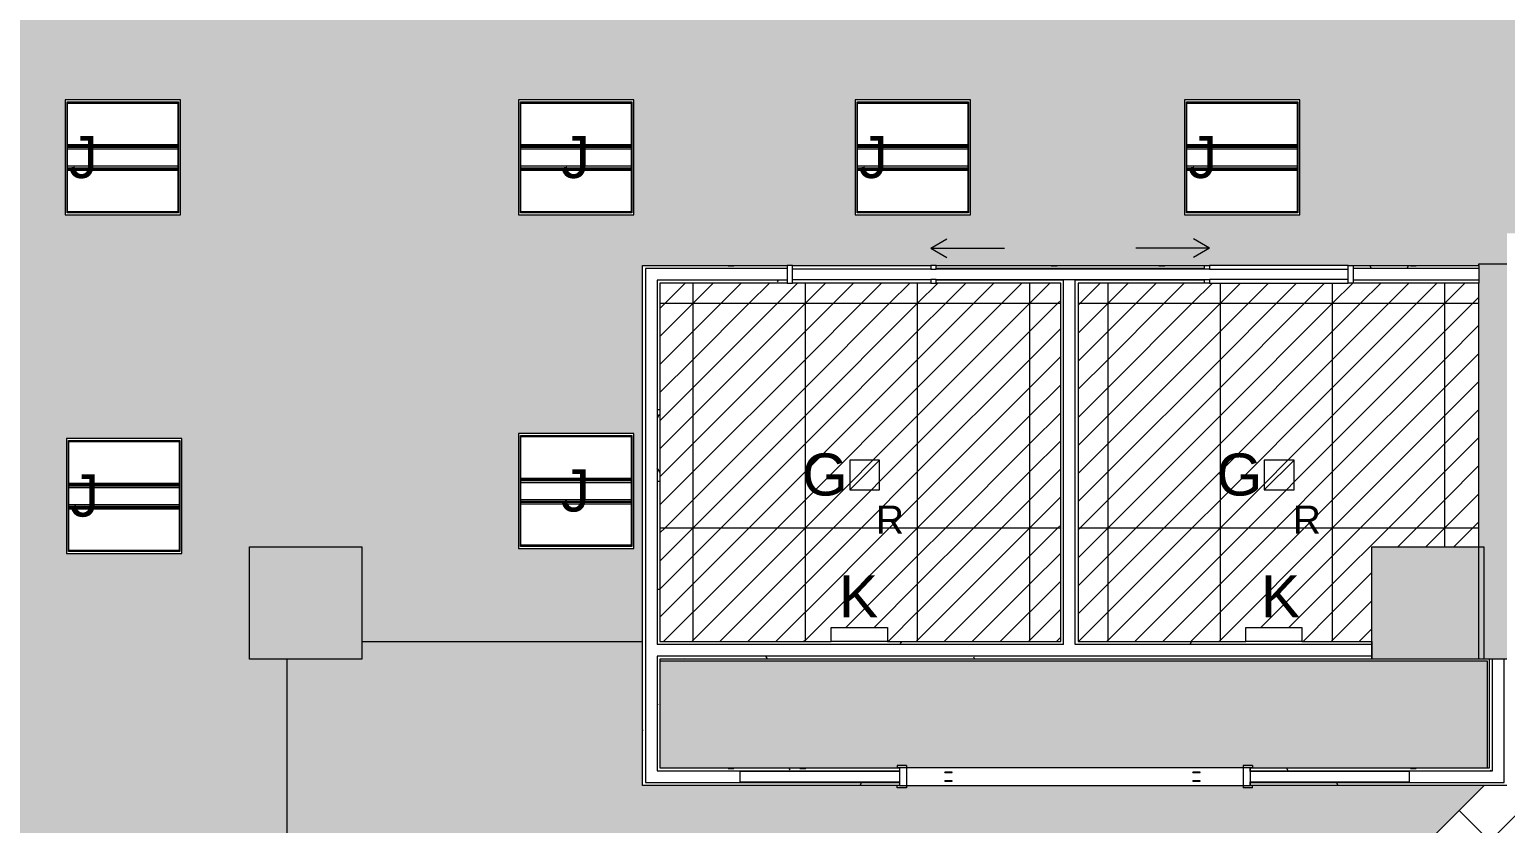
# Model space of a CAD drawing. Header units: inches. Extents: x 1180 to 3050, y -149 to 1363.
# Drawn here: x 1394.3 to 1710, y 556.6 to 726.3 of the extents above; entities that cross this region are included whole.
import ezdxf

# ---------------------------------------------------------------- set-up
doc = ezdxf.new("R2010")
doc.units = ezdxf.units.IN
doc.header["$MEASUREMENT"] = 0
for name, color, linetype, lineweight in [('A-CLNG', 13, 'Continuous', 13), ('A-CLNG-PATT', 13, 'Continuous', 13), ('A-COLS', 52, 'Continuous', 13), ('A-DOOR', 31, 'Continuous', 13), ('A-DOOR-FRAM', 31, 'Continuous', 20), ('A-WALL', 113, 'Continuous', 13), ('A-WALL-PATT', 111, 'Continuous', 13), ('E-LITE-EQPM', 33, 'Continuous', 13), ('E-LITE-EQPM-IDEN', 33, 'Continuous', 9), ('G-ANNO-TEXT', 231, 'Continuous', 9), ('I-WALL', 2, 'Continuous', 13)]:
    doc.layers.add(name, color=color, linetype=linetype, lineweight=lineweight)
doc.styles.add('Arial', font='arial.ttf', dxfattribs={"height": 9})
doc.styles.add('Swis721 Lt BT', font='swissl.ttf', dxfattribs={"height": 6})
pattern_1 = [(0, (0, 0), (30.72, 7.68), [1.267, -21.773, 1.267, -21.773, -122.88]), (0, (0, 0), (30.72, 7.68), [-46.08, 1.267, -44.813, 1.267, -21.773, -53.76]), (0, (0, 0), (30.72, 7.68), [-115.2, 1.267, -14.093, 1.267, -37.133]), (120, (11.52, 3.84), (-22.011075, 22.7643), [1.267, -21.773, 1.267, -21.773, -122.88]), (120, (11.52, 3.84), (-22.011075, 22.7643), [-46.08, 1.267, -44.813, 1.267, -21.773, -53.76]), (120, (11.52, 3.84), (-22.011075, 22.7643), [-115.2, 1.267, -14.093, 1.267, -37.133]), (240, (15.36, 19.2), (-8.708925, -30.4443), [1.267, -21.773, 1.267, -21.773, -122.88]), (240, (15.36, 19.2), (-8.708925, -30.4443), [-46.08, 1.267, -44.813, 1.267, -21.773, -53.76]), (240, (15.36, 19.2), (-8.708925, -30.4443), [-115.2, 1.267, -14.093, 1.267, -37.133])]

# ---------------------------------------------------------------- blocks, each defined once
blk = doc.blocks.new('Column Set - Column Set-6509051-FIRST FLOOR')
at = {"layer": 'A-COLS', "lineweight": 9}
h = blk.add_hatch(color=7, dxfattribs=at)
h.paths.add_polyline_path([(3038.48, -123.25), (3038.48, -107.25), (3019.98, -107.25), (3019.98, -123.25), (3027.79, -123.25)], flags=0)
h.paths.add_polyline_path([(2666.36, -123.25), (2666.36, -107.25), (2655.17, -107.25), (2655.17, -123.25)], flags=0)
h.paths.add_polyline_path([(2642.36, -123.25), (2651.67, -123.25), (2651.67, -107.25), (2642.36, -107.25), (2642.36, -116.33)], flags=0)
h.paths.add_polyline_path([(2411.67, -123.25), (2411.67, -107.25), (2402.36, -107.25), (2402.36, -123.25)], flags=0)
h.paths.add_polyline_path([(2415.17, -123.25), (2426.36, -123.25), (2426.36, -107.25), (2415.17, -107.25), (2415.17, -116.33)], flags=0)
h.paths.add_polyline_path([(2175.17, -123.25), (2186.36, -123.25), (2186.36, -107.25), (2175.17, -107.25), (2175.17, -116.33)], flags=0)
h.paths.add_polyline_path([(2171.67, -123.25), (2171.67, -107.25), (2162.36, -107.25), (2162.36, -123.25)], flags=0)
h.paths.add_polyline_path([(1931.67, -123.25), (1931.67, -107.25), (1922.3, -107.25), (1922.3, -123.25)], flags=0)
h.paths.add_polyline_path([(1935.17, -123.25), (1946.3, -123.25), (1946.3, -107.25), (1935.17, -107.25), (1935.17, -116.33)], flags=0)
h.paths.add_polyline_path([(1586.3, -123.25), (1586.3, -107.25), (1562.3, -107.25), (1562.3, -123.25), (1567.23, -123.25)], flags=0)
h.paths.add_polyline_path([(1571.47, 54.24), (1582.78, 65.55), (1565.81, 82.52), (1554.5, 71.21), (1567.75, 57.96)], flags=0)
h.paths.add_polyline_path([(2642.36, 111.75), (2666.36, 111.75), (2666.36, 123.75), (2642.36, 123.75), (2642.36, 121.3)], flags=0)
h.paths.add_polyline_path([(3031.5, 111.75), (3038.48, 111.75), (3038.48, 135.75), (3019.98, 135.75), (3019.98, 111.75), (3023.36, 111.75)], flags=0)
h.paths.add_polyline_path([(2893.67, 111.75), (2906.36, 111.75), (2906.36, 135.75), (2882.36, 135.75), (2882.36, 111.75), (2891.67, 111.75)], flags=0)
h.paths.add_polyline_path([(1922.3, 111.75), (1946.3, 111.75), (1946.3, 135.75), (1922.3, 135.75), (1922.3, 121.3)], flags=0)
h.paths.add_polyline_path([(2170.07, 111.75), (2186.36, 111.75), (2186.36, 135.75), (2162.36, 135.75), (2162.36, 111.75)], flags=0)
h.paths.add_polyline_path([(2420.87, 111.75), (2426.36, 111.75), (2426.36, 135.75), (2402.36, 135.75), (2402.36, 111.75)], flags=0)
h.paths.add_polyline_path([(1705.4, 111.75), (1705.4, 135.75), (1681.4, 135.75), (1681.4, 111.75), (1686.23, 111.75)], flags=0)
h.paths.add_polyline_path([(1401.76, 223.95), (1413.08, 235.26), (1396.11, 252.23), (1384.79, 240.92), (1398.32, 227.38)], flags=0)
h.paths.add_polyline_path([(1206.4, 231.75), (1222.4, 231.75), (1222.4, 255.75), (1206.4, 255.75), (1206.4, 237.75)], flags=0)
h.paths.add_polyline_path([(3023.36, 351.75), (3038.48, 351.75), (3038.48, 375.75), (3019.98, 375.75), (3019.98, 351.75)], flags=0)
h.paths.add_polyline_path([(2882.36, 351.75), (2906.36, 351.75), (2906.36, 375.75), (2882.36, 375.75), (2882.36, 358.94)], flags=0)
h.paths.add_polyline_path([(2402.36, 351.75), (2426.36, 351.75), (2426.36, 375.75), (2402.36, 375.75), (2402.36, 358.94)], flags=0)
h.paths.add_polyline_path([(1941.74, 351.75), (1946.3, 351.75), (1946.3, 373.75), (1922.3, 373.75), (1922.3, 351.75)], flags=0)
h.paths.add_polyline_path([(2169.13, 351.75), (2186.36, 351.75), (2186.36, 373.75), (2162.36, 373.75), (2162.36, 351.75), (2162.63, 351.75)], flags=0)
h.paths.add_polyline_path([(1441.4, 351.75), (1465.4, 351.75), (1465.4, 375.75), (1441.4, 375.75), (1441.4, 358.94)], flags=0)
h.paths.add_polyline_path([(2666.36, 364), (2666.36, 375.75), (2642.36, 375.75), (2642.36, 364), (2662.86, 364)], flags=0)
h.paths.add_polyline_path([(2014.17, 433.88), (2016.66, 439.88), (2008.17, 439.88), (2011.18, 436.87)], flags=0)
h.paths.add_polyline_path([(2016.66, 439.88), (2020.17, 439.88), (2031.14, 450.85), (2024.07, 457.92), (2011.34, 445.19), (2015.59, 440.95)], flags=0)
h.paths.add_polyline_path([(2067.91, 487.62), (2084.88, 504.59), (2077.81, 511.66), (2060.84, 494.69), (2063.67, 491.86)], flags=0)
h.paths.add_polyline_path([(2180.36, 511.88), (2186.36, 511.88), (2186.36, 535.75), (2162.36, 535.75), (2162.36, 512.6), (2163.48, 511.88)], flags=0)
h.paths.add_polyline_path([(1930.03, 518.02), (1947, 534.99), (1939.93, 542.07), (1922.95, 525.09), (1927.2, 520.85)], flags=0)
h.paths.add_polyline_path([(2118.15, 553.34), (2129.47, 564.66), (2120.98, 573.14), (2109.67, 561.83), (2114.53, 556.96)], flags=0)
h.paths.add_polyline_path([(1983.77, 571.76), (2000.74, 588.73), (1993.67, 595.81), (1976.69, 578.83)], flags=0)
h.paths.add_polyline_path([(1856.49, 591.56), (1873.46, 608.53), (1866.39, 615.6), (1849.42, 598.63), (1855.96, 592.09)], flags=0)
h.paths.add_polyline_path([(3036.81, 591.75), (3038.48, 591.75), (3038.48, 615.75), (3019.98, 615.75), (3019.98, 591.75), (3035.52, 591.75)], flags=0)
h.paths.add_polyline_path([(2882.36, 591.75), (2906.36, 591.75), (2906.36, 615.75), (2882.36, 615.75), (2882.36, 596.57)], flags=0)
h.paths.add_polyline_path([(2666.36, 591.75), (2666.36, 615.75), (2642.36, 615.75), (2642.36, 591.75)], flags=0)
h.paths.add_polyline_path([(2402.36, 591.75), (2426.36, 591.75), (2426.36, 615.75), (2402.36, 615.75), (2402.36, 596.57)], flags=0)
h.paths.add_polyline_path([(1705.35, 591.75), (1705.35, 615.75), (1681.4, 615.75), (1681.4, 591.75), (1697.88, 591.75)], flags=0)
h.paths.add_polyline_path([(1441.4, 591.75), (1465.4, 591.75), (1465.4, 615.75), (1441.4, 615.75), (1441.4, 595.5)], flags=0)
h.paths.add_polyline_path([(1206.4, 591.75), (1222.4, 591.75), (1222.4, 615.75), (1206.4, 615.75), (1206.4, 596.57)], flags=0)
h.paths.add_polyline_path([(1910.23, 645.3), (1927.2, 662.27), (1920.13, 669.34), (1903.16, 652.37)], flags=0)
h.paths.add_polyline_path([(1783.65, 664.39), (1800.63, 681.37), (1793.55, 688.44), (1776.58, 671.47), (1777.33, 670.72)], flags=0)
h.paths.add_polyline_path([(2056.6, 665.81), (2065.08, 674.29), (2048.11, 691.26), (2039.63, 682.78), (2046.63, 675.78)], flags=0)
h.paths.add_polyline_path([(1837.39, 718.13), (1854.37, 735.11), (1847.29, 742.18), (1830.32, 725.21), (1834.57, 720.96)], flags=0)
h.paths.add_polyline_path([(1990.13, 732.28), (1998.62, 740.76), (1981.64, 757.73), (1973.16, 749.25), (1981.64, 740.76)], flags=0)
h.paths.add_polyline_path([(2178.36, 743.75), (2180.44, 743.75), (2183.07, 761.75), (2160.36, 761.75), (2160.36, 744.08), (2163.86, 743.75), (2164.63, 743.75)], flags=0)
h.paths.add_polyline_path([(2183.36, 743.75), (2184.36, 743.75), (2184.36, 761.75), (2183.36, 761.75), (2183.36, 749.75)], flags=0)
h.paths.add_polyline_path([(1682.58, 831.75), (1705.4, 831.75), (1705.4, 855.75), (1681.4, 855.75), (1681.4, 831.75)], flags=0)
h.paths.add_polyline_path([(1206.4, 831.75), (1222.4, 831.75), (1222.4, 855.75), (1206.4, 855.75), (1206.4, 834.2)], flags=0)
h.paths.add_polyline_path([(1465.4, 831.75), (1465.4, 855.75), (1441.4, 855.75), (1441.4, 831.75), (1451.4, 831.75)], flags=0)
h.paths.add_polyline_path([(3019.98, 853.75), (3038.48, 853.75), (3038.48, 871.75), (3043.98, 874.5), (3043.98, 877.75), (3019.98, 877.75), (3019.98, 855.06)], flags=0)
h.paths.add_polyline_path([(2906.36, 853.75), (2906.36, 877.75), (2882.36, 877.75), (2882.36, 853.75), (2891.61, 853.75)], flags=0)
h.paths.add_polyline_path([(2650.11, 853.75), (2666.36, 853.75), (2666.36, 877.75), (2642.36, 877.75), (2642.36, 853.75)], flags=0)
h.paths.add_polyline_path([(2426.36, 853.75), (2426.36, 877.75), (2402.36, 877.75), (2402.36, 853.75), (2417.18, 853.75)], flags=0)
h.paths.add_polyline_path([(2165.09, 859.75), (2184.36, 859.75), (2184.36, 877.75), (2160.36, 877.75), (2160.36, 859.75)], flags=0)
h.paths.add_polyline_path([(1928.9, 871.75), (1946.9, 871.75), (1946.9, 895.75), (1928.9, 895.75), (1928.9, 877.75)], flags=0)
h.paths.add_polyline_path([(1938.9, 1071.75), (1946.9, 1071.75), (1946.9, 1095.75), (1922.9, 1095.75), (1922.9, 1071.75), (1938.88, 1071.75)], flags=0)
h.paths.add_polyline_path([(1702.27, 1071.75), (1705.4, 1071.75), (1705.4, 1095.75), (1681.4, 1095.75), (1681.4, 1071.75), (1702.22, 1071.75)], flags=0)
h.paths.add_polyline_path([(1441.4, 1071.75), (1465.4, 1071.75), (1465.4, 1095.75), (1441.4, 1095.75), (1441.4, 1071.84)], flags=0)
h.paths.add_polyline_path([(1206.4, 1071.75), (1222.4, 1071.75), (1222.4, 1095.75), (1206.4, 1095.75), (1206.4, 1071.84)], flags=0)
h.paths.add_polyline_path([(1946.9, 1191.75), (1946.9, 1215.75), (1922.9, 1215.75), (1922.9, 1191.75)], flags=0)
h.paths.add_polyline_path([(1922.9, 1338.25), (1946.9, 1338.25), (1946.9, 1356.25), (1940.4, 1356.25), (1938.9, 1354.75), (1922.9, 1354.75)], flags=0)
h.paths.add_polyline_path([(1799.9, 1338.25), (1823.9, 1338.25), (1823.9, 1354.75), (1799.9, 1354.75)], flags=0)
h.paths.add_polyline_path([(1681.4, 1338.25), (1705.4, 1338.25), (1705.4, 1354.75), (1681.4, 1354.75)], flags=0)
h.paths.add_polyline_path([(1581.6, 1338.25), (1586.9, 1338.25), (1586.9, 1354.75), (1562.9, 1354.75), (1562.9, 1338.25), (1579.42, 1338.25)], flags=0)
h.paths.add_polyline_path([(1212.04, 1338.25), (1222.4, 1338.25), (1222.4, 1354.75), (1185.4, 1354.75), (1185.4, 1338.25), (1208.06, 1338.25)], flags=0)
h.paths.add_polyline_path([(1465.4, 1338.25), (1465.4, 1354.75), (1441.4, 1354.75), (1441.4, 1338.25)], flags=0)
h.paths.add_polyline_path([(1343.9, 1338.25), (1343.9, 1354.75), (1319.9, 1354.75), (1319.9, 1338.25)], flags=0)
at = {"layer": 'A-COLS', "color": 8, "lineweight": 20}
for p, q in [((1441.4, 615.75), (1465.4, 615.75)), ((1441.4, 591.75), (1441.4, 615.75)), ((1465.4, 615.75), (1465.4, 591.75)), ((1681.4, 615.75), (1705.35, 615.75)), ((1681.4, 591.75), (1681.4, 615.75)), ((1705.35, 615.75), (1705.35, 591.75)), ((1465.4, 591.75), (1441.4, 591.75)), ((1705.35, 591.75), (1681.4, 591.75))]:
    blk.add_line(p, q, dxfattribs=at)
blk = doc.blocks.new('Door - Pocket Single - Full-Lite 3-6916619-FIRST FLOOR')
at = {"layer": 'A-DOOR', "lineweight": 9}
for p, q in [((18.81, 5.7), (22.22, 7.67)), ((18.81, 5.7), (22.22, 3.73)), ((18.81, 5.7), (34.55, 5.7)), ((-10.82, 1.96), (-11.94, 1.96)), ((-10.82, 1.96), (18.81, 1.96)), ((-10.82, -1.79), (-10.82, 1.96)), ((18.81, 1.17), (-10.82, 1.17)), ((18.81, 1.96), (18.81, 1.17)), ((19.93, 1.96), (18.81, 1.96)), ((18.81, 1.17), (19.93, 1.17)), ((-11.94, -1.79), (-10.82, -1.79)), ((-10.82, -0.99), (18.81, -0.99)), ((18.81, -1.79), (-10.82, -1.79)), ((19.93, -0.99), (18.81, -0.99)), ((18.81, -0.99), (18.81, -1.79)), ((18.81, -1.79), (19.93, -1.79))]:
    blk.add_line(p, q, dxfattribs=at)
blk = doc.blocks.new('Door - Pocket Single - Full-Lite 3-6917363-FIRST FLOOR')
at = {"layer": 'A-DOOR', "lineweight": 9}
for p, q in [((-11.94, 1.79), (-10.82, 1.79)), ((18.81, 1.79), (-10.82, 1.79)), ((-10.82, 1.79), (-10.82, -1.96)), ((-10.82, 0.99), (18.81, 0.99)), ((18.81, 0.99), (18.81, 1.79)), ((18.81, 1.79), (19.93, 1.79)), ((19.93, 0.99), (18.81, 0.99)), ((-10.82, -1.96), (-11.94, -1.96)), ((18.81, -1.17), (-10.82, -1.17)), ((-10.82, -1.96), (18.81, -1.96)), ((18.81, -1.96), (18.81, -1.17)), ((18.81, -1.17), (19.93, -1.17)), ((19.93, -1.96), (18.81, -1.96)), ((18.81, -5.7), (22.22, -3.73)), ((18.81, -5.7), (22.22, -7.67)), ((18.81, -5.7), (34.55, -5.7))]:
    blk.add_line(p, q, dxfattribs=at)
blk = doc.blocks.new('Double Flush Pocket - Int-PP-F-WDMF-72_ x 84-6822532-FIRST FLOOR')
at = {"layer": 'A-DOOR', "lineweight": 9}
for p, q in [((-25.24, 0.99), (-26.82, 0.99)), ((-26.82, 0.99), (-26.82, 0.88)), ((-26.82, 0.88), (-25.24, 0.88)), ((-25.24, 0.99), (-25.24, 0.88)), ((27.79, 0.99), (26.21, 0.99)), ((26.21, 0.99), (26.21, 0.88)), ((26.21, 0.88), (27.79, 0.88)), ((27.79, 0.99), (27.79, 0.88)), ((-25.24, -0.88), (-26.82, -0.88)), ((-26.82, -0.88), (-26.82, -0.99)), ((-26.82, -0.99), (-25.24, -0.99)), ((-25.24, -0.88), (-25.24, -0.99)), ((27.79, -0.88), (26.21, -0.88)), ((26.21, -0.88), (26.21, -0.99)), ((26.21, -0.99), (27.79, -0.99)), ((27.79, -0.88), (27.79, -0.99))]:
    blk.add_line(p, q, dxfattribs=at)
at = {"layer": 'A-DOOR-FRAM'}
for p, q in [((-38, 2.38), (-36, 2.38)), ((-38, 2.38), (-38, 1.88)), ((-38, 1.88), (-37.5, 1.88)), ((-37.5, -1.88), (-37.5, 1.88)), ((-36, -2.38), (-36, 2.38)), ((36, -2.38), (36, 2.38)), ((36, 2.38), (38, 2.38)), ((37.5, 1.88), (38, 1.88)), ((37.5, -1.88), (37.5, 1.88)), ((38, 2.38), (38, 1.88)), ((-38, -1.88), (-37.5, -1.88)), ((-38, -2.38), (-38, -1.88)), ((-38, -2.38), (-36, -2.38)), ((36, -2.38), (38, -2.38)), ((37.5, -1.88), (38, -1.88)), ((38, -2.38), (38, -1.88))]:
    blk.add_line(p, q, dxfattribs=at)
blk = doc.blocks.new('L-Recessed-Axis-Plano - 2 X 2-4550865-FIRST FLOOR')
at = {"layer": 'E-LITE-EQPM', "lineweight": 9}
for p, q in [((11.91, 11.87), (-11.91, 11.87)), ((-11.91, 11.87), (-11.91, -11.88)), ((-11.88, -11.56), (-11.88, 11.56)), ((-11.88, 11.56), (11.87, 11.56)), ((11.87, 11.56), (11.87, -11.56)), ((11.91, -11.88), (11.91, 11.87)), ((-11.88, 2.74), (11.87, 2.74)), ((11.87, 2.51), (-11.88, 2.51)), ((-11.88, 2.3), (11.87, 2.3)), ((-11.88, 2.2), (11.87, 2.2)), ((-11.88, 1.83), (11.87, 1.83)), ((-11.88, -1.83), (11.87, -1.83)), ((-11.88, -2.2), (11.87, -2.2)), ((-11.88, -2.3), (11.87, -2.3)), ((-11.88, -2.51), (11.87, -2.51)), ((-11.88, -2.74), (11.87, -2.74)), ((-11.91, -11.88), (11.91, -11.88)), ((11.87, -11.56), (-11.88, -11.56))]:
    blk.add_line(p, q, dxfattribs=at)
blk = doc.blocks.new('L-Recessed Square Downlight - 6_-4552745-FIRST FLOOR')
at = {"layer": 'E-LITE-EQPM', "lineweight": 9}
for p, q in [((-3.1875, -3.1875), (-3.1875, 3.1875)), ((-3.1875, 3.1875), (3.1875, 3.1875)), ((-3.1875, 3.1875), (3.1875, -3.1875)), ((3.1875, 3.1875), (3.1875, -3.1875)), ((3.1875, -3.1875), (-3.1875, -3.1875))]:
    blk.add_line(p, q, dxfattribs=at)
blk = doc.blocks.new('Lighting Fixtures 1 - Lighting Fixtures 1-7241299-FIRST FLOOR')
at = {"layer": 'E-LITE-EQPM', "lineweight": 9}
for p, q in [((1565.78, 598.5), (1577.78, 598.5)), ((1565.78, 595.5), (1565.78, 598.5)), ((1577.78, 598.5), (1577.78, 595.5)), ((1577.78, 595.5), (1565.78, 595.5))]:
    blk.add_line(p, q, dxfattribs=at)
blk = doc.blocks.new('Lighting Fixtures 2 - Lighting Fixtures 1-7241373-FIRST FLOOR')
at = {"layer": 'E-LITE-EQPM', "lineweight": 9}
for p, q in [((1565.78, 598.5), (1577.78, 598.5)), ((1565.78, 595.5), (1565.78, 598.5)), ((1577.78, 598.5), (1577.78, 595.5)), ((1577.78, 595.5), (1565.78, 595.5))]:
    blk.add_line(p, q, dxfattribs=at)

msp = doc.modelspace()

# ---------------------------------------------------------------- hatches: boundary and pattern name
at = {"layer": 'A-CLNG-PATT'}
h = msp.add_hatch(dxfattribs=at)
h.set_pattern_fill('FP1_27', color=256, style=0, pattern_type=2)
h.set_pattern_definition([(90, (1570.27, 807.277), (24, -24), []), (90, (1594.27, 807.277), (24, -24), []), (0, (1570.27, 807.277), (0, -24), []), (0, (1570.27, 831.277), (0, -24), []), (45, (1570.27, 807.277), (0, -24.0006), [33.941, 0, 0, 0]), (45, (1582.27, 807.277), (0, -24.0006), [16.971, -16.971]), (45, (1570.27, 819.277), (0, -24.0006), [16.971, -16.971]), (315, (1570.27, 819.277), (0, -24.0006), [16.971, -16.971]), (315, (1582.27, 831.277), (0, -24.0006), [16.971, -16.971]), (315, (1570.27, 831.277), (0, -24.0006), [33.941, 0, 0, 0])])
h.paths.add_polyline_path([(1387.9, 366.5), (1398.03, 366.5), (1398.03, 367.25), (1437.28, 367.25), (1437.28, 366.5), (1441.4, 366.5), (1441.4, 385.25), (1449.4, 385.25), (1449.4, 591.75), (1441.4, 591.75), (1441.4, 615.75), (1465.4, 615.75), (1465.4, 595.5), (1525.4, 595.5), (1525.4, 675.87), (1704.27, 675.87), (1704.27, 676.25), (1710.27, 676.25), (1710.27, 682.78), (1765.27, 682.78), (1765.27, 927.22), (1764.52, 927.22), (1764.52, 962.9), (1740.04, 938.41), (1739.06, 939.39), (1764.52, 964.84), (1764.52, 966.47), (1765.27, 966.47), (1765.27, 987), (1701.65, 987), (1701.65, 1071.75), (1681.27, 1071.78), (1681.27, 1094.06), (1603.84, 1094.06), (1603.84, 1092.43), (1547.53, 1092.43), (1547.53, 1094.06), (1547.27, 1094.06), (1547.27, 1096.06), (1444.9, 1096.06), (1444.9, 1095.75), (1470.09, 1095.75), (1470.09, 1071.81), (1465.4, 1071.81), (1465.4, 1071.75), (1441.4, 1071.75), (1441.4, 1095.75), (1442.03, 1095.75), (1442.03, 1229.62), (1434.78, 1229.62), (1434.78, 1228.87), (1395.53, 1228.87), (1395.53, 1229.62), (1371.4, 1229.62), (1371.4, 1205.85), (1389.4, 1205.85), (1389.4, 1202.35), (1387.9, 1202.35), (1387.9, 1086.49), (1389.15, 1086.49), (1389.15, 1082.99), (1387.9, 1082.99), (1387.9, 1082.5), (1388.15, 1082.5), (1388.15, 1078.12), (1390.13, 1078.12), (1390.13, 1038.87), (1388.15, 1038.87), (1388.15, 966.5), (1387.9, 966.5), (1387.9, 894.33), (1389.88, 894.33), (1389.88, 855.08), (1387.9, 855.08), (1387.9, 726.34), (1389.4, 726.34), (1389.4, 648.26), (1390.15, 648.26), (1390.15, 609.01), (1389.4, 609.01), (1389.4, 602.88), (1387.9, 602.88), (1387.9, 486.5), (1389.4, 486.5), (1389.4, 483), (1387.9, 483), (1387.9, 366.58)], flags=0)
h.paths.add_polyline_path([(1426.87, 422.21), (1402.24, 422.21), (1402.24, 446.78), (1426.87, 446.78), (1426.87, 438.15)], flags=0)
h.paths.add_polyline_path([(1426.87, 518.46), (1402.24, 518.46), (1402.24, 543.03), (1426.87, 543.03)], flags=0)
h.paths.add_polyline_path([(1402.24, 614.35), (1402.24, 638.91), (1426.87, 638.91), (1426.87, 614.35), (1408.14, 614.35)], flags=0)
h.paths.add_polyline_path([(1498.9, 615.43), (1498.9, 640), (1523.53, 640), (1523.53, 615.43)], flags=0)
h.paths.add_polyline_path([(1570.9, 686.71), (1570.9, 711.28), (1595.53, 711.28), (1595.53, 686.71), (1577.39, 686.71)], flags=0)
h.paths.add_polyline_path([(1641.32, 686.71), (1641.32, 711.28), (1665.95, 711.28), (1665.95, 686.71), (1649.68, 686.71)], flags=0)
h.paths.add_polyline_path([(1505.09, 686.71), (1498.9, 686.71), (1498.9, 711.28), (1523.53, 711.28), (1523.53, 686.71)], flags=0)
h.paths.add_polyline_path([(1402.36, 686.71), (1401.96, 686.71), (1401.96, 711.28), (1426.58, 711.28), (1426.58, 686.71), (1408.69, 686.71)], flags=0)
h.paths.add_polyline_path([(1713.96, 688), (1713.96, 712.56), (1738.58, 712.56), (1738.58, 688), (1721.98, 688)], flags=0)
h.paths.add_polyline_path([(1577.39, 735.58), (1451.4, 735.58), (1451.4, 830.25), (1441.65, 830.25), (1441.65, 831.75), (1441.4, 831.75), (1441.4, 855.75), (1451.4, 855.75), (1451.4, 1023.25), (1619.4, 1023.25), (1619.4, 735.58)], flags=0)
h.paths.add_polyline_path([(1426.58, 782.32), (1402.36, 782.32), (1402.36, 806.89), (1426.99, 806.89), (1426.99, 782.32)], flags=0)
h.paths.add_polyline_path([(1641.96, 783), (1641.96, 807.56), (1666.58, 807.56), (1666.58, 783), (1665.95, 783)], flags=0)
h.paths.add_polyline_path([(1713.96, 783), (1713.96, 807.56), (1738.58, 807.56), (1738.58, 783), (1721.98, 783)], flags=0)
h.paths.add_polyline_path([(1704.27, 830.25), (1677.4, 830.25), (1677.4, 855.75), (1680.9, 855.75), (1680.9, 833.75), (1681.4, 833.75), (1681.4, 855.75), (1705.4, 855.75), (1705.4, 831.75), (1704.27, 831.75)], flags=0)
h.paths.add_polyline_path([(1387.65, 846.07), (1387.7, 846.15), (1387.65, 846.46)], flags=0)
h.paths.add_polyline_path([(1427.27, 878.61), (1402.65, 878.61), (1402.65, 903.17), (1427.27, 903.17)], flags=0)
h.paths.add_polyline_path([(1641.79, 878.61), (1641.79, 903.17), (1666.41, 903.17), (1666.41, 878.61), (1641.96, 878.61)], flags=0)
h.paths.add_polyline_path([(1713.96, 878.61), (1713.57, 878.61), (1713.57, 903.17), (1738.19, 903.17), (1738.19, 878.61), (1721.98, 878.61)], flags=0)
h.paths.add_polyline_path([(1713.57, 950.61), (1713.57, 975.17), (1738.19, 975.17), (1738.19, 950.61), (1721.98, 950.61)], flags=0)
h.paths.add_polyline_path([(1666.41, 974.71), (1641.79, 974.71), (1641.79, 999.28), (1666.41, 999.28), (1666.41, 975.17)], flags=0)
h.paths.add_polyline_path([(1402.65, 975.46), (1402.65, 1000.03), (1427.27, 1000.03), (1427.27, 975.46), (1421.94, 975.46)], flags=0)
h.paths.add_polyline_path([(1577.39, 1047), (1569.34, 1047), (1569.34, 1071.56), (1593.97, 1071.56), (1593.97, 1047)], flags=0)
h.paths.add_polyline_path([(1522.11, 1047), (1497.49, 1047), (1497.49, 1071.56), (1522.11, 1071.56), (1522.11, 1069.4)], flags=0)
h.paths.add_polyline_path([(1666.41, 1047), (1641.79, 1047), (1641.79, 1071.56), (1666.41, 1071.56)], flags=0)
h.paths.add_polyline_path([(1426.87, 1070.7), (1402.24, 1070.7), (1402.24, 1095.27), (1426.87, 1095.27), (1426.87, 1071.56)], flags=0)
h.paths.add_polyline_path([(1465.4, 1074.68), (1467.22, 1074.68), (1467.22, 1092), (1465.4, 1092), (1465.4, 1076.5)], flags=0)
h.paths.add_polyline_path([(1427.27, 1166.69), (1402.65, 1166.69), (1402.65, 1191.25), (1427.27, 1191.25), (1427.27, 1190.65)], flags=0)
h = msp.add_hatch(dxfattribs=at)
h.set_pattern_fill('FP1_29', color=256, style=0, pattern_type=2)
h.set_pattern_definition([(270, (1584.234, 619.808), (-24, -1e-15), []), (270, (1584.234, 571.808), (-24, -1e-15), []), (180, (1584.234, 571.81), (-24, -48), []), (180, (1608.234, 571.81), (-24, -48), []), (225, (1584.234, 601.808), (-24.0006, -2e-15), [33.941, -33.941]), (225, (1584.234, 583.808), (-24.0006, -2e-15), [16.971, -50.912]), (225, (1584.234, 577.808), (-24.0006, -2e-15), [8.485, -59.397]), (225, (1584.234, 589.808), (-24.0006, -2e-15), [25.456, -42.426]), (225, (1584.234, 595.808), (-24.0006, -2e-15), [33.941, -33.941]), (225, (1590.234, 619.808), (-24.0006, -2e-15), [8.485, -59.397]), (225, (1596.234, 619.808), (-24.0006, -2e-15), [16.971, -50.912]), (225, (1602.234, 571.808), (-24.0006, -2e-15), [25.456, -42.426]), (225, (1608.234, 571.808), (-24.0006, -2e-15), [33.941, -33.941]), (225, (1608.234, 613.808), (-24.0006, -2e-15), [33.941, -33.941]), (225, (1608.234, 607.808), (-24.0006, -2e-15), [33.941, -33.941])])
h.paths.add_polyline_path([(1529.15, 595.5), (1565.78, 595.5), (1565.78, 598.5), (1577.78, 598.5), (1577.78, 595.5), (1614.84, 595.5), (1614.84, 672.12), (1529.15, 672.12), (1529.15, 596.57)], flags=0)
h = msp.add_hatch(dxfattribs=at)
h.set_pattern_fill('FP1_30', color=256, style=0, pattern_type=2)
h.set_pattern_definition([(90, (1648.967, 619.808), (24, -1e-15), []), (90, (1648.967, 667.808), (24, -1e-15), []), (0, (1648.967, 667.81), (24, 48), []), (0, (1624.967, 667.81), (24, 48), []), (45, (1648.967, 637.808), (24.0006, 0), [33.941, -33.941]), (45, (1648.967, 655.808), (24.0006, 0), [16.971, -50.912]), (45, (1648.967, 661.808), (24.0006, 0), [8.485, -59.397]), (45, (1648.967, 649.808), (24.0006, 0), [25.456, -42.426]), (45, (1648.967, 643.808), (24.0006, 0), [33.941, -33.941]), (45, (1642.967, 619.808), (24.0006, 0), [8.485, -59.397]), (45, (1636.967, 619.808), (24.0006, 0), [16.971, -50.912]), (45, (1630.967, 667.808), (24.0006, 0), [25.456, -42.426]), (45, (1624.967, 667.808), (24.0006, 0), [33.941, -33.941]), (45, (1624.967, 625.808), (24.0006, 0), [33.941, -33.941]), (45, (1624.967, 631.808), (24.0006, 0), [33.941, -33.941])])
h.paths.add_polyline_path([(1618.59, 595.5), (1654.44, 595.5), (1654.44, 598.5), (1666.44, 598.5), (1666.44, 595.5), (1681.4, 595.5), (1681.4, 615.75), (1704.27, 615.75), (1704.27, 672.12), (1618.59, 672.12), (1618.59, 596.57)], flags=0)
h = msp.add_hatch(dxfattribs=at)
h.set_pattern_fill('FP1_1', color=256, style=0, pattern_type=2)
h.set_pattern_definition(pattern_1)
h.paths.add_polyline_path([(2155.78, 111.75), (2162.36, 111.75), (2162.36, 373.75), (2021.34, 373.75), (2021.34, 348.92), (1984.34, 348.92), (1984.34, 373.75), (1946.3, 373.75), (1946.3, 346.79), (1895.27, 346.79), (1895.27, 355.56), (1676.45, 136.75), (1713.89, 136.75), (1713.89, 111.75), (1922.3, 111.75), (1922.3, 135.75), (1946.3, 135.75), (1946.3, 111.75), (2107.58, 111.75)], flags=0)
h.paths.add_polyline_path([(2011.78, 139.84), (2010.38, 140.02), (2009.08, 140.56), (2007.96, 141.42), (2007.1, 142.54), (2006.56, 143.85), (2006.37, 145.25), (2006.56, 146.64), (2007.1, 147.95), (2007.96, 149.07), (2009.08, 149.93), (2010.38, 150.47), (2011.78, 150.65), (2013.18, 150.47), (2014.48, 149.93), (2015.6, 149.07), (2016.46, 147.95), (2017, 146.64), (2017.19, 145.25), (2017, 143.85), (2016.46, 142.54), (2015.6, 141.42), (2014.48, 140.56), (2013.18, 140.02)], flags=0)
h.paths.add_polyline_path([(1771.55, 141.17), (1770.15, 141.35), (1768.84, 141.89), (1767.72, 142.75), (1766.86, 143.87), (1766.32, 145.18), (1766.14, 146.58), (1766.32, 147.97), (1766.86, 149.28), (1767.72, 150.4), (1768.84, 151.26), (1770.18, 151.8), (1771.55, 151.98), (1772.95, 151.8), (1774.25, 151.26), (1775.37, 150.4), (1776.23, 149.28), (1776.77, 147.97), (1776.95, 146.58), (1776.77, 145.18), (1776.23, 143.87), (1775.37, 142.75), (1774.25, 141.89), (1772.95, 141.35)], flags=0)
h.paths.add_polyline_path([(1849.55, 141.17), (1848.15, 141.35), (1846.84, 141.89), (1845.72, 142.75), (1844.86, 143.87), (1844.32, 145.18), (1844.14, 146.58), (1844.32, 147.97), (1844.86, 149.28), (1845.72, 150.4), (1846.84, 151.26), (1848.15, 151.8), (1849.55, 151.98), (1850.95, 151.8), (1852.25, 151.26), (1853.37, 150.4), (1854.23, 149.28), (1854.77, 147.97), (1854.95, 146.58), (1854.77, 145.18), (1854.23, 143.87), (1853.37, 142.75), (1852.25, 141.89), (1850.95, 141.35)], flags=0)
h.paths.add_polyline_path([(2095.78, 141.17), (2094.38, 141.35), (2093.08, 141.89), (2091.96, 142.75), (2091.1, 143.87), (2090.56, 145.18), (2090.37, 146.58), (2090.56, 147.97), (2091.1, 149.28), (2091.96, 150.4), (2093.08, 151.26), (2094.38, 151.8), (2095.78, 151.98), (2097.18, 151.8), (2098.48, 151.26), (2099.6, 150.4), (2100.46, 149.28), (2101, 147.97), (2101.19, 146.58), (2101, 145.18), (2100.46, 143.87), (2099.6, 142.75), (2098.48, 141.89), (2097.18, 141.35)], flags=0)
h.paths.add_polyline_path([(1849.06, 201.28), (1849.06, 273.17), (1830.46, 273.17), (1830.46, 274.92), (1849.06, 274.92), (1849.06, 298.28), (1850.81, 298.28), (1850.81, 274.92), (1903.27, 274.92), (1903.27, 298.28), (1905.02, 298.28), (1905.02, 274.92), (1927.46, 274.92), (1927.46, 273.17), (1905.02, 273.17), (1905.02, 224.48), (1966.55, 224.48), (1966.55, 259.36), (1941.84, 259.36), (1941.84, 261.11), (1966.55, 261.11), (1966.55, 298.28), (1968.3, 298.28), (1968.3, 261.11), (2015.05, 261.11), (2015.05, 298.28), (2016.8, 298.28), (2016.8, 261.11), (2038.84, 261.11), (2038.84, 259.36), (2016.8, 259.36), (2016.8, 224.48), (2074.33, 224.48), (2074.33, 273.17), (2053.88, 273.17), (2053.88, 274.92), (2074.33, 274.92), (2074.33, 298.28), (2076.08, 298.28), (2076.08, 274.92), (2130.54, 274.92), (2130.54, 298.28), (2132.29, 298.28), (2132.29, 274.92), (2150.88, 274.92), (2150.88, 273.17), (2132.29, 273.17), (2132.29, 201.28), (2130.54, 201.28), (2130.54, 273.17), (2076.08, 273.17), (2076.08, 224.48), (2098.93, 224.48), (2098.93, 222.73), (2076.08, 222.73), (2076.08, 201.28), (2074.33, 201.28), (2074.33, 222.73), (2016.8, 222.73), (2016.8, 201.28), (2015.05, 201.28), (2015.05, 222.73), (2001.93, 222.73), (2001.93, 224.48), (2015.05, 224.48), (2015.05, 259.36), (1968.3, 259.36), (1968.3, 224.48), (1981.41, 224.48), (1981.41, 222.73), (1968.3, 222.73), (1968.3, 201.28), (1966.55, 201.28), (1966.55, 222.73), (1905.02, 222.73), (1905.02, 201.28), (1903.27, 201.28), (1903.27, 222.73), (1884.41, 222.73), (1884.41, 224.48), (1903.27, 224.48), (1903.27, 273.17), (1850.81, 273.17), (1850.81, 201.28)], flags=0)
h.paths.add_polyline_path([(2095.78, 314.89), (2094.38, 315.07), (2093.08, 315.61), (2091.96, 316.47), (2091.1, 317.59), (2090.56, 318.89), (2090.37, 320.29), (2090.56, 321.69), (2091.1, 323), (2091.96, 324.12), (2093.08, 324.98), (2094.38, 325.52), (2095.78, 325.7), (2097.18, 325.52), (2098.48, 324.98), (2099.6, 324.12), (2100.46, 323), (2101, 321.69), (2101.19, 320.29), (2101, 318.89), (2100.46, 317.59), (2099.6, 316.47), (2098.48, 315.61), (2097.18, 315.07)], flags=0)
h.paths.add_polyline_path([(1933.78, 314.89), (1932.38, 315.07), (1931.08, 315.61), (1929.96, 316.47), (1929.1, 317.59), (1928.56, 318.89), (1928.37, 320.29), (1928.56, 321.69), (1929.1, 323), (1929.96, 324.12), (1931.08, 324.98), (1932.38, 325.52), (1933.78, 325.7), (1935.18, 325.52), (1936.48, 324.98), (1937.6, 324.12), (1938.46, 323), (1939, 321.69), (1939.19, 320.29), (1939, 318.89), (1938.46, 317.59), (1937.6, 316.47), (1936.48, 315.61), (1935.18, 315.07)], flags=0)
h.paths.add_polyline_path([(2011.78, 316.22), (2010.38, 316.4), (2009.08, 316.94), (2007.96, 317.8), (2007.1, 318.92), (2006.56, 320.22), (2006.37, 321.62), (2006.56, 323.02), (2007.1, 324.33), (2007.96, 325.45), (2009.08, 326.31), (2010.38, 326.85), (2011.78, 327.03), (2013.18, 326.85), (2014.48, 326.31), (2015.6, 325.45), (2016.46, 324.33), (2017, 323.02), (2017.19, 321.62), (2017, 320.22), (2016.46, 318.92), (2015.6, 317.8), (2014.48, 316.94), (2013.18, 316.4)], flags=0)
h.paths.add_polyline_path([(1465.4, 324.74), (1705.4, 564.75), (1525.4, 564.75), (1525.4, 595.5), (1465.4, 595.5), (1465.4, 591.75), (1449.4, 591.75), (1449.4, 385.25), (1485.4, 385.25), (1485.4, 381.5), (1465.4, 381.5), (1465.4, 325.25)], flags=0)
h.paths.add_polyline_path([(1468.93, 426.25), (1467.69, 427.49), (1511.25, 471.37), (1493.72, 488.77), (1480.62, 475.57), (1479.38, 476.8), (1492.48, 490), (1475.9, 506.46), (1477.14, 507.7), (1493.72, 491.24), (1530.68, 528.47), (1514.1, 544.93), (1515.33, 546.17), (1531.91, 529.71), (1547.72, 545.64), (1548.96, 544.41), (1533.15, 528.48), (1572, 489.92), (1617.72, 535.98), (1618.96, 534.75), (1573.24, 488.68), (1584.17, 477.84), (1582.94, 476.59), (1572.01, 487.44), (1550.63, 465.9), (1549.39, 467.14), (1570.77, 488.68), (1531.92, 527.24), (1494.96, 490.01), (1512.48, 472.61), (1536.03, 496.33), (1537.27, 495.1), (1513.72, 471.38), (1545.98, 439.36), (1544.74, 438.12), (1512.49, 470.14), (1480.74, 438.15)], flags=0)
h.paths.add_polyline_path([(1684.32, 568.5), (1706.03, 568.5), (1706.03, 591.37), (1529.15, 591.35), (1529.19, 568.5), (1673.78, 568.5)], flags=0)
h = msp.add_hatch(dxfattribs=at)
h.set_pattern_fill('FP1_9', color=256, style=0, pattern_type=2)
h.set_pattern_definition([(45, (0, 0), (-8.01223, 8.01223), []), (135, (0, 0), (-8.01223, -8.01223), [])])
h.paths.add_polyline_path([(1598, 58.3), (1895.27, 355.56), (1895.27, 379.75), (1853.41, 421.61), (1853.23, 421.43), (1779.34, 495.32), (1779.52, 495.5), (1710.27, 564.75), (1705.4, 564.75), (1398.49, 257.81), (1597.93, 58.37)], flags=0)
h.paths.add_polyline_path([(1556.42, 124.62), (1469.01, 212.03), (1749.03, 492.05), (1836.44, 404.64), (1577.39, 145.58)], flags=0)
at = {"layer": 'A-WALL-PATT', "lineweight": 9}
h = msp.add_hatch(dxfattribs=at)
h.set_pattern_fill('FP1_1', color=256, style=0, pattern_type=2)
h.set_pattern_definition(pattern_1)
h.paths.add_polyline_path([(1677.43, 675.25), (1704.27, 675.25), (1704.27, 675.87), (1677.43, 675.87), (1677.43, 675.78)], flags=0)
h.paths.add_polyline_path([(1618.59, 675.25), (1645.55, 675.25), (1645.55, 675.87), (1588.22, 675.87), (1588.22, 675.25), (1617.96, 675.25)], flags=0)
h.paths.add_polyline_path([(1556.34, 675.25), (1556.34, 675.87), (1526.03, 675.87), (1526.03, 675.25), (1529.19, 675.25)], flags=0)
msp.add_hatch(color=7, dxfattribs=at).paths.add_polyline_path([(1707.15, 591.75), (1710.27, 591.75), (1710.27, 676.25), (1704.27, 676.25), (1704.27, 615.75), (1705.35, 615.75), (1705.35, 591.75), (1706.52, 591.75)], flags=0)
h = msp.add_hatch(dxfattribs=at)
h.set_pattern_fill('FP1_1', color=256, style=0, pattern_type=2)
h.set_pattern_definition(pattern_1)
h.paths.add_polyline_path([(1529.15, 594.87), (1529.15, 672.75), (1528.53, 672.75), (1528.53, 594.87)], flags=0)
h = msp.add_hatch(dxfattribs=at)
h.set_pattern_fill('FP1_1', color=256, style=0, pattern_type=2)
h.set_pattern_definition(pattern_1)
h.paths.add_polyline_path([(1704.27, 672.12), (1704.23, 672.75), (1677.43, 672.75), (1677.43, 672.12)], flags=0)
h.paths.add_polyline_path([(1625.58, 672.12), (1645.55, 672.12), (1645.55, 672.75), (1617.96, 672.73), (1617.96, 672.12), (1618.59, 672.12)], flags=0)
h.paths.add_polyline_path([(1615.46, 672.12), (1615.46, 672.75), (1588.22, 672.75), (1588.22, 672.12), (1614.84, 672.12)], flags=0)
h.paths.add_polyline_path([(1556.34, 672.12), (1556.34, 672.75), (1529.15, 672.75), (1529.19, 672.12)], flags=0)
h = msp.add_hatch(dxfattribs=at)
h.set_pattern_fill('FP1_1', color=256, style=0, pattern_type=2)
h.set_pattern_definition(pattern_1)
h.paths.add_polyline_path([(1526.03, 564.75), (1526.03, 593.5), (1525.4, 593.5), (1525.4, 564.75)], flags=0)
h = msp.add_hatch(dxfattribs=at)
h.set_pattern_fill('FP1_1', color=256, style=0, pattern_type=2)
h.set_pattern_definition(pattern_1)
h.paths.add_polyline_path([(1681.4, 594.87), (1681.4, 595.5), (1617.96, 595.5), (1617.96, 594.87), (1673.78, 594.87)], flags=0)
h.paths.add_polyline_path([(1529.19, 594.87), (1615.46, 594.87), (1615.46, 595.5), (1529.15, 595.5), (1529.15, 594.87)], flags=0)
h = msp.add_hatch(dxfattribs=at)
h.set_pattern_fill('FP1_1', color=256, style=0, pattern_type=2)
h.set_pattern_definition(pattern_1)
h.paths.add_polyline_path([(1529.15, 567.87), (1529.15, 592.37), (1528.53, 592.37), (1528.53, 567.87)], flags=0)
h = msp.add_hatch(dxfattribs=at)
h.set_pattern_fill('FP1_1', color=256, style=0, pattern_type=2)
h.set_pattern_definition(pattern_1)
h.paths.add_polyline_path([(1577.39, 591.75), (1681.4, 591.75), (1681.4, 592.37), (1529.15, 592.37), (1529.19, 591.75)], flags=0)
h = msp.add_hatch(dxfattribs=at)
h.set_pattern_fill('FP1_1', color=256, style=0, pattern_type=2)
h.set_pattern_definition(pattern_1)
h.paths.add_polyline_path([(1706.03, 567.87), (1707.15, 567.87), (1707.15, 568.5), (1655.34, 568.5), (1655.34, 567.87), (1697.88, 567.87)], flags=0)
h.paths.add_polyline_path([(1580.34, 567.87), (1580.34, 568.5), (1529.15, 568.5), (1529.19, 567.87), (1577.39, 567.87)], flags=0)
h = msp.add_hatch(dxfattribs=at)
h.set_pattern_fill('FP1_1', color=256, style=0, pattern_type=2)
h.set_pattern_definition(pattern_1)
h.paths.add_polyline_path([(1710.27, 564.75), (1710.27, 565.37), (1655.34, 565.37), (1655.34, 564.75), (1709.65, 564.75)], flags=0)
h.paths.add_polyline_path([(1577.39, 564.75), (1580.34, 564.75), (1580.34, 565.37), (1526.03, 565.37), (1526.04, 564.75), (1546.21, 564.75)], flags=0)

# ---------------------------------------------------------------- linework, layer by layer
at = {"layer": 'A-CLNG'}
for p, q in [((1426.58, 711.28), (1401.96, 711.28)), ((1401.96, 711.28), (1401.96, 686.71)), ((1426.58, 686.71), (1426.58, 711.28)), ((1523.53, 711.28), (1498.9, 711.28)), ((1498.9, 711.28), (1498.9, 686.71)), ((1523.53, 686.71), (1523.53, 711.28)), ((1595.53, 711.28), (1570.9, 711.28)), ((1570.9, 711.28), (1570.9, 686.71)), ((1595.53, 686.71), (1595.53, 711.28)), ((1665.95, 711.28), (1641.32, 711.28)), ((1641.32, 711.28), (1641.32, 686.71)), ((1665.95, 686.71), (1665.95, 711.28)), ((1401.96, 686.71), (1426.58, 686.71)), ((1498.9, 686.71), (1523.53, 686.71)), ((1570.9, 686.71), (1595.53, 686.71)), ((1641.32, 686.71), (1665.95, 686.71)), ((1426.87, 638.91), (1402.24, 638.91)), ((1402.24, 638.91), (1402.24, 614.35)), ((1426.87, 614.35), (1426.87, 638.91)), ((1523.53, 640), (1498.9, 640)), ((1498.9, 640), (1498.9, 615.43)), ((1523.53, 615.43), (1523.53, 640)), ((1402.24, 614.35), (1426.87, 614.35)), ((1498.9, 615.43), (1523.53, 615.43)), ((1465.4, 595.5), (1525.4, 595.5)), ((1449.4, 385.25), (1449.4, 591.75)), ((1529.19, 591.37), (1706.03, 591.37)), ((1706.03, 591.37), (1706.03, 568.49)), ((1705.4, 564.75), (1465.4, 324.74))]:
    msp.add_line(p, q, dxfattribs=at)
at = {"layer": 'A-WALL'}
for p, q in [((1704.27, 675.87), (1704.27, 672.12)), ((1526.03, 675.25), (1526.03, 565.37)), ((1556.34, 675.25), (1526.03, 675.25)), ((1528.53, 672.75), (1528.53, 594.87)), ((1556.34, 672.75), (1528.53, 672.75)), ((1645.55, 675.25), (1588.22, 675.25)), ((1615.46, 672.75), (1588.22, 672.75)), ((1615.46, 594.87), (1615.46, 672.75)), ((1617.96, 594.87), (1617.96, 672.75)), ((1645.55, 672.75), (1617.96, 672.75)), ((1704.27, 675.25), (1677.43, 675.25)), ((1704.27, 672.75), (1677.43, 672.75)), ((1615.46, 594.87), (1528.53, 594.87)), ((1681.4, 594.87), (1617.96, 594.87)), ((1528.53, 592.37), (1528.53, 567.87)), ((1681.4, 592.37), (1528.53, 592.37)), ((1707.15, 567.87), (1707.15, 591.75)), ((1709.65, 565.37), (1709.65, 591.75)), ((1526.03, 565.37), (1580.34, 565.37)), ((1528.53, 567.87), (1580.34, 567.87)), ((1655.34, 567.87), (1707.15, 567.87)), ((1655.34, 565.37), (1709.65, 565.37))]:
    msp.add_line(p, q, dxfattribs=at)
at = {"layer": 'A-WALL', "color": 55}
msp.add_line((1710.27, 591.75), (1706.52, 591.75), dxfattribs=at)
at = {"layer": 'I-WALL'}
for p, q in [((1525.4, 564.75), (1525.4, 675.87)), ((1525.4, 675.87), (1556.34, 675.87)), ((1556.34, 675.87), (1556.34, 672.12)), ((1588.22, 675.87), (1645.55, 675.87)), ((1588.22, 675.08), (1588.22, 675.87)), ((1645.55, 675.87), (1645.55, 675.08)), ((1677.43, 675.87), (1704.27, 675.87)), ((1677.43, 672.12), (1677.43, 675.87)), ((1645.55, 675.08), (1588.22, 675.08)), ((1588.22, 672.12), (1588.22, 672.91)), ((1588.22, 672.91), (1645.55, 672.91)), ((1645.55, 672.91), (1645.55, 672.12)), ((1529.15, 672.12), (1529.15, 595.5)), ((1556.34, 672.12), (1529.15, 672.12)), ((1614.84, 672.12), (1588.22, 672.12)), ((1614.84, 595.5), (1614.84, 672.12)), ((1618.59, 672.12), (1618.59, 595.5)), ((1645.55, 672.12), (1618.59, 672.12)), ((1704.27, 672.12), (1677.43, 672.12)), ((1529.15, 595.5), (1565.78, 595.5)), ((1577.78, 595.5), (1614.84, 595.5)), ((1618.59, 595.5), (1654.44, 595.5)), ((1666.44, 595.5), (1681.4, 595.5)), ((1681.4, 595.5), (1681.4, 591.75)), ((1529.15, 591.75), (1529.15, 568.5)), ((1681.4, 591.75), (1529.15, 591.75)), ((1706.52, 568.5), (1706.52, 591.75)), ((1529.15, 568.5), (1580.34, 568.5)), ((1580.34, 568.5), (1580.34, 567.75)), ((1655.34, 567.75), (1655.34, 568.5)), ((1655.34, 568.5), (1706.52, 568.5)), ((1580.34, 567.75), (1546.21, 567.75)), ((1546.21, 567.75), (1546.21, 565.5)), ((1546.21, 565.5), (1580.34, 565.5)), ((1580.34, 565.5), (1580.34, 564.75)), ((1689.46, 567.75), (1655.34, 567.75)), ((1655.34, 564.75), (1655.34, 565.5)), ((1655.34, 565.5), (1689.46, 565.5)), ((1689.46, 565.5), (1689.46, 567.75)), ((1580.34, 564.75), (1525.4, 564.75)), ((1710.27, 564.75), (1655.34, 564.75))]:
    msp.add_line(p, q, dxfattribs=at)
at = {"layer": 'I-WALL', "color": 8, "lineweight": 20}
for p, q in [((1704.27, 675.87), (1704.27, 676.25)), ((1704.27, 676.25), (1710.27, 676.25)), ((1704.27, 591.75), (1704.27, 672.12)), ((1706.52, 591.75), (1704.27, 591.75))]:
    msp.add_line(p, q, dxfattribs=at)
at = {"layer": 'I-WALL', "lineweight": 9}
for p, q in [((1655.34, 568.5), (1580.34, 568.5)), ((1580.34, 564.75), (1655.34, 564.75))]:
    msp.add_line(p, q, dxfattribs=at)

# ---------------------------------------------------------------- block references
at = {"layer": 'A-COLS', "lineweight": 9}
msp.add_blockref('Column Set - Column Set-6509051-FIRST FLOOR', (0, 0), dxfattribs=at)
at = {"layer": 'A-DOOR'}
msp.add_blockref('Door - Pocket Single - Full-Lite 3-6916619-FIRST FLOOR', (1568.28, 673.91), dxfattribs=at)
at = {"layer": 'A-DOOR', "rotation": 180}
for name, p in [('Door - Pocket Single - Full-Lite 3-6917363-FIRST FLOOR', (1665.48, 673.91)), ('Double Flush Pocket - Int-PP-F-WDMF-72_ x 84-6822532-FIRST FLOOR', (1617.84, 566.62))]:
    msp.add_blockref(name, p, dxfattribs=at)
at = {"layer": 'E-LITE-EQPM', "lineweight": 9, "extrusion": (0, 0, -1), "rotation": 180}
for name, p in [('L-Recessed-Axis-Plano - 2 X 2-4550865-FIRST FLOOR', (-1414.27, 699)), ('L-Recessed-Axis-Plano - 2 X 2-4550865-FIRST FLOOR', (-1511.21, 699)), ('L-Recessed-Axis-Plano - 2 X 2-4550865-FIRST FLOOR', (-1583.21, 699)), ('L-Recessed-Axis-Plano - 2 X 2-4550865-FIRST FLOOR', (-1653.63, 699)), ('L-Recessed-Axis-Plano - 2 X 2-4550865-FIRST FLOOR', (-1414.55, 626.63)), ('L-Recessed-Axis-Plano - 2 X 2-4550865-FIRST FLOOR', (-1511.21, 627.71)), ('L-Recessed Square Downlight - 6_-4552745-FIRST FLOOR', (-1572.93, 631.13)), ('L-Recessed Square Downlight - 6_-4552745-FIRST FLOOR', (-1661.55, 631.13))]:
    msp.add_blockref(name, p, dxfattribs=at)
at = {"layer": 'E-LITE-EQPM', "lineweight": 9}
for name, p in [('Lighting Fixtures 1 - Lighting Fixtures 1-7241299-FIRST FLOOR', (0, 0)), ('Lighting Fixtures 2 - Lighting Fixtures 1-7241373-FIRST FLOOR', (88.66, 0))]:
    msp.add_blockref(name, p, dxfattribs=at)

# ---------------------------------------------------------------- texts
at = {"layer": 'E-LITE-EQPM-IDEN', "char_height": 9, "attachment_point": 1, "style": 'Arial'}
for s, insert, width in [('J', (1402.64, 703.59), 7.878), ('J', (1507.88, 703.59), 7.878), ('J', (1571.58, 703.59), 7.878), ('J', (1642, 703.59), 7.878), ('G', (1559.54, 635.72), 12.12), ('G', (1648.16, 635.72), 12.12), ('J', (1507.88, 632.3), 7.878), ('J', (1402.92, 631.22), 7.878), ('K', (1567.43, 609.69), 10.302), ('K', (1657.65, 609.69), 10.302)]:
    msp.add_mtext(s, dxfattribs=dict(at, insert=insert, width=width))
at = {"layer": 'G-ANNO-TEXT', "color": 7, "char_height": 6, "width": 6.969, "attachment_point": 1, "style": 'Swis721 Lt BT'}
for insert in [(1575.28, 624.58), (1664.44, 624.58)]:
    msp.add_mtext('R', dxfattribs=dict(at, insert=insert))

doc.saveas('drawing.dxf')
